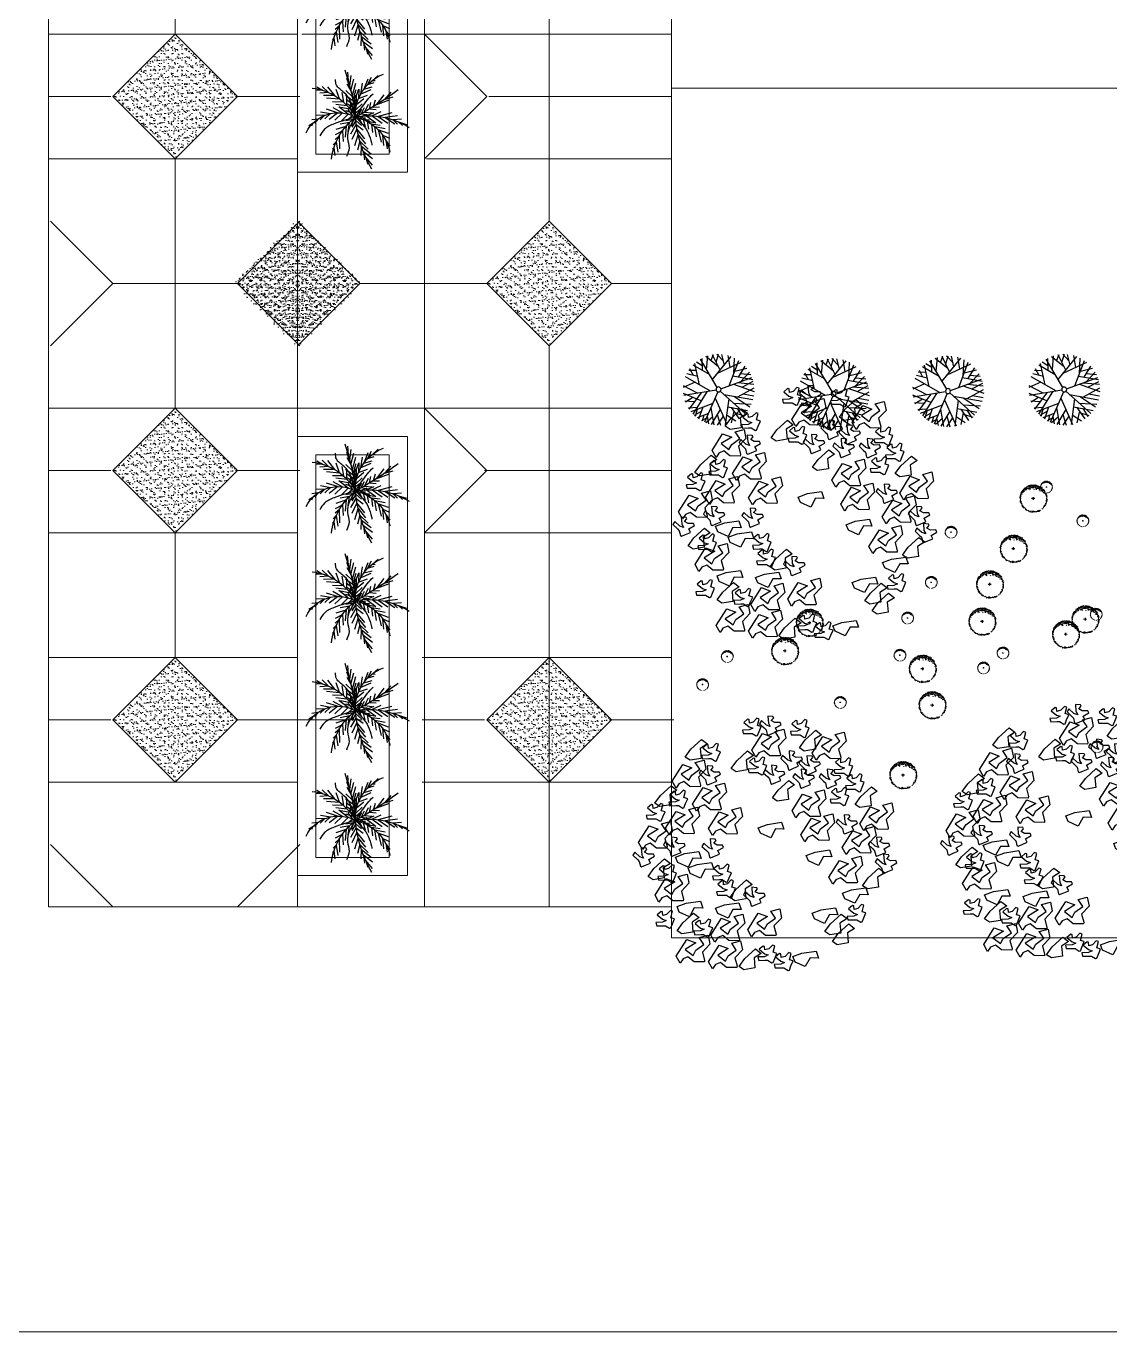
# Model space of a CAD drawing. Header units: millimetres. Extents: x 216896 to 446004, y 63591 to 243769.
# Drawn here: x 337869 to 372649, y 63591 to 105495 of the extents above; entities that cross this region are included whole.
import ezdxf

# ---------------------------------------------------------------- set-up
doc = ezdxf.new("R2010")
doc.units = ezdxf.units.MM
doc.layers.add('concr. box', color=250, linetype='Continuous', lineweight=20)
doc.layers.add('green', color=7, linetype='Continuous', true_color=0x45e718)
doc.layers.add('trees', color=7, linetype='Continuous', true_color=0x547000)
doc.layers.add('line pedestr', color=7, linetype='Continuous', lineweight=5, true_color=0x1c1c1c)
doc.layers.add('trees 2', color=7, linetype='Continuous', lineweight=5, true_color=0x91c200)

# ---------------------------------------------------------------- blocks, each defined once
blk = doc.blocks.new('BRANCHO1', base_point=(16.66, 36.12))
for p, q in [((16.573, 36.1498), (16.6363, 36.2083)), ((16.6707, 36.1837), (16.619, 36.1683)), ((16.619, 36.1683), (16.6449, 36.1344)), ((16.6363, 36.2083), (16.6707, 36.1837)), ((16.6622, 36.1529), (16.7024, 36.1683)), ((16.7283, 36.1621), (16.688, 36.1375)), ((16.7024, 36.1683), (16.6909, 36.2022)), ((16.6909, 36.2022), (16.7311, 36.2022)), ((16.7311, 36.2022), (16.7283, 36.1621)), ((16.5817, 36.1159), (16.573, 36.1498)), ((16.5989, 36.1313), (16.5817, 36.1159)), ((16.6219, 36.1344), (16.5989, 36.1313)), ((16.642, 36.1067), (16.6219, 36.1344)), ((16.6851, 36.0944), (16.642, 36.1067)), ((16.6449, 36.1344), (16.6622, 36.1529)), ((16.688, 36.1005), (16.6851, 36.0944)), ((16.688, 36.1375), (16.688, 36.1005))]:
    blk.add_line(p, q)
blk = doc.blocks.new('BRANCHO2', base_point=(16.83, 36.07))
for p, q in [((16.7826, 36.0972), (16.8244, 36.1012)), ((16.8244, 36.1012), (16.8867, 36.0942)), ((16.7857, 36.0721), (16.7826, 36.0972)), ((16.8235, 36.041), (16.7857, 36.0721)), ((16.8534, 36.0726), (16.8235, 36.041)), ((16.8887, 36.0624), (16.8534, 36.0726)), ((16.8867, 36.0942), (16.8887, 36.0624))]:
    blk.add_line(p, q)
blk = doc.blocks.new('BRANCHO3', base_point=(16.71, 35.96))
for p, q in [((16.6554, 35.9949), (16.6554, 35.9795)), ((16.6841, 35.9887), (16.6554, 35.9949)), ((16.6899, 36.0349), (16.6698, 36.0256)), ((16.6698, 36.0256), (16.687, 36.001)), ((16.7014, 35.9918), (16.6841, 35.9887)), ((16.687, 36.001), (16.7014, 35.9918)), ((16.6956, 36.0318), (16.6899, 36.0349)), ((16.6927, 36.0165), (16.6956, 36.0318)), ((16.71, 36.0165), (16.6927, 36.0165)), ((16.7301, 36.0288), (16.71, 36.0165)), ((16.7243, 35.9979), (16.7387, 36.0226)), ((16.7387, 35.9887), (16.7243, 35.9979)), ((16.7243, 35.9702), (16.7387, 35.9887)), ((16.7387, 36.0226), (16.7301, 36.0288)), ((16.6554, 35.9795), (16.6812, 35.9733)), ((16.6812, 35.9733), (16.6927, 35.9702)), ((16.6927, 35.9702), (16.7071, 35.9548)), ((16.7071, 35.9548), (16.7128, 35.9548)), ((16.7128, 35.9548), (16.7243, 35.9702))]:
    blk.add_line(p, q)
blk = doc.blocks.new('A$C1C0644A9')
at = {"color": 0, "linetype": 'ByBlock', "xscale": 12, "yscale": 12, "zscale": 12}
for name, p in [('BRANCHO3', (1.17, 6.14)), ('BRANCHO3', (-1.23, 5.42)), ('BRANCHO3', (3.57, 5.42)), ('BRANCHO1', (-2.67, 4.58)), ('BRANCHO1', (1.77, 5.06)), ('BRANCHO3', (0.93, 4.1)), ('BRANCHO1', (4.77, 4.1)), ('BRANCHO3', (-3.51, 3.5)), ('BRANCHO1', (-1.95, 3.14)), ('BRANCHO3', (-4.83, 3.14)), ('BRANCHO3', (5.25, 2.9)), ('BRANCHO1', (-5.19, 1.94)), ('BRANCHO1', (-3.63, 2.3)), ('BRANCHO1', (-1.47, 1.7)), ('BRANCHO3', (5.61, 1.94)), ('BRANCHO1', (2.97, 1.46)), ('BRANCHO3', (4.65, 1.46)), ('BRANCHO2', (0.57, 1.1)), ('BRANCHO3', (-5.07, -0.1)), ('BRANCHO2', (-3.99, 0.74)), ('BRANCHO1', (3.09, 0.14)), ('BRANCHO1', (6.21, -0.1)), ('BRANCHO1', (-5.07, -0.94)), ('BRANCHO2', (-3.51, 0.02)), ('BRANCHO3', (-2.31, -0.82)), ('BRANCHO2', (2.61, -0.94)), ('BRANCHO1', (5.01, -1.06)), ('BRANCHO3', (-2.31, -1.66)), ('BRANCHO1', (3.93, -2.38)), ('BRANCHO3', (-5.79, -2.38)), ('BRANCHO2', (-4.59, -1.78)), ('BRANCHO2', (-2.67, -2.38)), ('BRANCHO3', (-3.99, -3.34)), ('BRANCHO1', (-2.79, -3.7)), ('BRANCHO1', (-4.83, -4.3)), ('BRANCHO1', (-0.87, -3.94)), ('BRANCHO2', (3.93, -3.34)), ('BRANCHO1', (-3.27, -5.02)), ('BRANCHO2', (2.13, -3.94)), ('BRANCHO3', (3.93, -4.66)), ('BRANCHO3', (-1.11, -5.5)), ('BRANCHO3', (-0.39, -6.1)), ('BRANCHO2', (0.57, -5.86))]:
    blk.add_blockref(name, p, dxfattribs=at)
for name, p, rotation in [('BRANCHO3', (1.77, 6.02), 315.0000000000102), ('BRANCHO2', (-2.07, 6.02), 33.69006752598449), ('BRANCHO2', (0.09, 4.82), 33.69006752598449), ('BRANCHO2', (3.81, 4.94), 33.69006752598449), ('BRANCHO2', (-4.23, 4.1), 33.69006752598449), ('BRANCHO3', (-1.95, 4.34), 315.0000000000102), ('BRANCHO3', (2.37, 3.98), 315.0000000000102), ('BRANCHO3', (1.29, 3.5), 315.0000000000102), ('BRANCHO3', (3.21, 3.5), 315.0000000000102), ('BRANCHO2', (1.77, 2.78), 33.69006752598449), ('BRANCHO3', (2.73, 2.9), 315.0000000000102), ('BRANCHO3', (4.05, 2.54), 315.0000000000102), ('BRANCHO3', (-6.39, 1.1), 315.0000000000102), ('BRANCHO3', (-4.71, 1.22), 315.0000000000102), ('BRANCHO3', (-2.79, 0.62), 315.0000000000102), ('BRANCHO2', (5.85, 1.34), 33.69006752598449), ('BRANCHO2', (-5.55, 0.5), 33.69006752598449), ('BRANCHO3', (4.29, 0.02), 315.0000000000102), ('BRANCHO3', (5.61, -1.54), 315.0000000000102), ('BRANCHO2', (-1.71, -1.66), 33.69006752598449), ('BRANCHO3', (-1.35, -2.38), 315.0000000000102), ('BRANCHO2', (-4.83, -2.62), 33.69006752598449), ('BRANCHO3', (5.73, -2.5), 315.0000000000102), ('BRANCHO2', (5.13, -2.86), 33.69006752598449), ('BRANCHO2', (2.61, -4.66), 33.69006752598449), ('BRANCHO2', (-2.19, -5.26), 33.69006752598449), ('BRANCHO2', (2.85, -5.26), 33.69006752598449)]:
    blk.add_blockref(name, p, dxfattribs=dict(at, rotation=rotation))
blk = doc.blocks.new('PALM')
for points in [[(0.673, 1.652), (0.319, 1.381), (0.356, 1.702)], [(0.671, 1.912), (0.412, 1.592), (0.48, 1.862)], [(-0.814, 1.528), (-0.853, 1.213), (-0.918, 1.278)], [(-0.891, 1.097), (-0.764, 0.976), (-0.708, 1.396)], [(-0.627, 1.261), (-0.64, 0.73), (-0.814, 0.884)], [(-0.029, 1.129), (0.104, 0.699), (0.404, 1.057)], [(0.507, 1.274), (0.171, 0.954), (0.084, 1.315)], [(0.226, 1.525), (0.235, 1.156), (0.619, 1.454)], [(1.13, 1.126), (1.081, 0.719), (1.355, 0.836)], [(1.375, 1.152), (1.202, 0.917), (1.253, 1.263)], [(-0.8, 0.692), (-0.521, 0.544), (-0.493, 0.967)], [(-0.768, 0.477), (-0.372, 0.352), (-0.408, 0.794)], [(-0.292, 0.588), (-0.242, 0.212), (-0.614, 0.282)], [(-0.185, 0.659), (0.03, 0.296), (0.31, 0.503)], [(0.368, 0.866), (0.057, 0.47), (-0.143, 0.894)], [(0.98, 0.328), (0.642, 0.281), (0.673, 0.608)], [(0.84, 0.779), (0.765, 0.375), (1.174, 0.453)], [(1.308, 0.655), (0.901, 0.502), (1.018, 0.992)], [(-1.855, 0.331), (-1.676, 0.223), (-1.743, 0.355)], [(-1.735, 0.098), (-1.478, 0.063), (-1.624, 0.24)], [(-1.581, -0.088), (-1.217, -0.075), (-1.401, 0.104)], [(-1.39, -0.217), (-0.99, -0.144), (-1.212, 0.071)], [(-1.045, 0.081), (-0.721, -0.176), (-1.156, -0.311)], [(-0.895, -0.38), (-0.512, -0.166), (-0.818, 0.12)], [(-0.571, 0.158), (-0.29, -0.12), (-0.659, -0.406)], [(-0.38, 0.137), (-0.097, 0.078), (-0.165, 0.347)], [(-0.31, -0.301), (-0.118, -0.058), (-0.301, 0.103)], [(0.234, 0.326), (0.011, 0.128), (-0.145, 0.392)], [(0.393, 0.037), (0.143, 0.038), (0.238, 0.24)], [(0.449, -0.112), (0.198, -0.009), (0.579, 0.182)], [(0.559, 0.121), (0.3, 0.094), (0.378, 0.366)], [(0.725, -0.168), (0.443, -0.049), (0.809, 0.22)], [(0.749, 0.222), (0.465, 0.172), (0.512, 0.473)], [(1.003, -0.207), (0.666, -0.048), (1.063, 0.235)], [(1.445, -0.17), (0.906, -0.028), (1.281, 0.238)], [(1.675, -0.049), (1.174, 0.017), (1.563, 0.263)], [(1.83, 0.081), (1.503, 0.108), (1.667, 0.282)], [(2.037, 0.301), (1.729, 0.196), (1.871, 0.331)], [(-0.778, -0.521), (-0.342, -0.468), (-0.345, -0.803)], [(-0.192, -0.602), (-0.206, -0.311), (-0.578, -0.387)], [(-0.402, -0.269), (-0.103, -0.166), (-0.103, -0.432)], [(-0.375, -0.71), (-0.071, -0.491), (0.001, -0.879)], [(-0.312, -0.529), (-0.048, -0.351), (-0.007, -0.702)], [(-0.252, -0.413), (-0.039, -0.194), (0.021, -0.472)], [(0.221, -0.325), (-0.002, -0.162), (-0.035, -0.46)], [(0.259, -0.529), (0.008, -0.286), (-0.017, -0.621)], [(0.336, -0.732), (0.044, -0.493), (0.044, -0.877)], [(0.234, -0.303), (0.104, -0.056), (0.291, -0.022)], [(0.486, -0.081), (0.226, -0.123), (0.36, -0.384)], [(0.508, -0.497), (0.363, -0.2), (0.657, -0.17)], [(0.816, -0.292), (0.556, -0.313), (0.615, -0.576)], [(0.776, -0.673), (0.702, -0.401), (0.96, -0.406)], [(1.334, -0.671), (0.838, -0.485), (1.138, -0.89)], [(-1.319, -1.222), (-1.074, -0.98), (-1.417, -0.949)], [(-1.118, -1.209), (-0.833, -0.857), (-1.274, -0.854)], [(-1.154, -0.773), (-0.634, -0.725), (-0.763, -1.105)], [(-0.549, -0.982), (-0.479, -0.6), (-0.91, -0.61)], [(-0.392, -0.876), (-0.101, -0.659), (0.029, -1.102)], [(-0.378, -1.054), (-0.133, -0.817), (0.012, -1.353)], [(0.044, -0.877), (0.134, -1.117), (0.124, -0.744), (0.471, -0.871)], [(0.616, -1.092), (0.207, -0.919), (0.279, -1.347)], [(1.41, -0.988), (1.151, -0.707), (1.499, -0.81)], [(-1.535, -1.201), (-1.309, -1.067), (-1.578, -1.057)], [(-0.18, -1.651), (-0.234, -1.246), (-0.35, -1.53)], [(-0.345, -1.328), (-0.186, -1.052), (-0.064, -1.508)], [(-0.324, -1.79), (-0.289, -1.445)], [(0.488, -1.514), (0.329, -1.11), (0.657, -1.199)], [(0.725, -1.363), (0.477, -1.287), (0.637, -1.586)], [(0.897, -1.662), (0.67, -1.458), (0.781, -1.451)]]:
    blk.add_lwpolyline(points)
for centre, radius, start, end in [((1.508, 1.967), 2.478, 186.8007, 232.5313), ((4.73, -0.354), 4.743, 149.2725, 175.7189), ((-0.384, 1.75), 1.791, 282.3691, 348.2759), ((-0.687, 1.247), 1.424, 206.1678, 298.8527), ((0.545, 2.922), 2.972, 259.4397, 302.1776), ((-1.973, 1.085), 2.252, 276.4241, 331.1994), ((-8.885, 1.027), 8.944, 341.0229, 353.4051), ((1.711, -0.097), 1.714, 176.7505, 249.5716), ((-7.944, -14.345), 16.398, 53.9971, 61.0215)]:
    blk.add_arc(centre, radius, start, end)
for points in [[(0, 0), (-0.315, 0.847), (-0.257, 1.222), (-0.361, 1.564)], [(0, 0), (0.508, 0.628), (0.636, 1.027), (0.656, 1.111)], [(0, 0), (-0.845, 0.266), (-1.235, 0.484), (-1.416, 0.741)], [(0, 0), (-0.459, -0.984), (-0.757, -1.275), (-0.798, -1.501)], [(0, 0), (0.483, -0.69), (0.697, -0.928)]]:
    blk.add_spline(points, degree=3)
blk = doc.blocks.new('planta4')
at = {"layer": 'concr. box'}
for p, q in [((3.648, 13.614), (2.736, 10.211)), ((7.052, 12.702), (3.648, 13.614)), ((4.063, 12.895), (0.719, 0.415)), ((4.063, 12.895), (3.455, 10.626)), ((4.063, 12.895), (6.332, 12.287)), ((6.14, 9.299), (7.052, 12.702)), ((2.988, -0.193), (6.332, 12.287)), ((5.724, 10.018), (6.332, 12.287)), ((2.736, 10.211), (1.824, 6.807)), ((5.228, 5.895), (6.14, 9.299)), ((1.824, 6.807), (0.912, 3.404)), ((4.316, 2.492), (5.228, 5.895)), ((0.912, 3.404), (0, 0)), ((3.404, -0.912), (4.316, 2.492)), ((0, 0), (3.404, -0.912)), ((0.719, 0.415), (2.988, -0.193))]:
    blk.add_line(p, q, dxfattribs=at)
at = {"color": 0, "xscale": -0.8075124294537451, "yscale": 0.807512429455528, "zscale": 0.8075124294476533, "rotation": 164.9999999997417}
for p in [(4.987, 11.441), (4.075, 8.038), (3.163, 4.634), (2.251, 1.23)]:
    blk.add_blockref('PALM', p, dxfattribs=at)
blk = doc.blocks.new('A$C19F01AD3')
at = {"color": 0}
for p, q in [((-0.423, 0.202), (-0.625, 0.705)), ((-0.053, 0.401), (-0.557, 0.761)), ((-0.281, 0.137), (-0.489, 0.808)), ((-0.292, 0.682), (-0.444, 0.833)), ((-0.41, 0.656), (-0.413, 0.85)), ((-0.095, 0.686), (-0.355, 0.876)), ((-0.284, 0.566), (-0.306, 0.895)), ((-0.115, 0.82), (-0.22, 0.92)), ((-0.199, 0.762), (-0.197, 0.926)), ((-0.003, 0.066), (-0.132, 0.938)), ((-0.108, 0.772), (-0.021, 0.947)), ((0.036, 0.751), (-0.094, 0.942)), ((-0.071, 0.523), (0.125, 0.94)), ((-0.03, 0.247), (0.451, 0.836)), ((0.181, 0.505), (0.055, 0.946)), ((0.139, 0.654), (0.295, 0.902)), ((0.301, 0.652), (0.208, 0.926)), ((0.327, 0.171), (0.415, 0.854)), ((0.537, 0.448), (0.555, 0.771)), ((-0.365, 0.409), (-0.874, 0.342)), ((-0.056, 0.034), (-0.851, 0.397)), ((-0.537, 0.486), (-0.78, 0.526)), ((-0.603, 0.378), (-0.762, 0.551)), ((-0.427, 0.608), (-0.645, 0.687)), ((0.057, 0.032), (0.844, 0.436)), ((0.354, 0.378), (0.885, 0.344)), ((0.381, 0.592), (0.656, 0.688)), ((0.447, 0.372), (0.728, 0.611)), ((0.581, 0.486), (0.812, 0.493)), ((0.61, 0.361), (0.792, 0.525)), ((-0.191, 0.096), (-0.93, -0.097)), ((-0.514, 0.243), (-0.925, 0.146)), ((-0.649, -0.024), (-0.917, 0.192)), ((-0.519, 0.01), (-0.785, -0.504)), ((0.172, 0.091), (0.947, 0.026)), ((0.438, 0.069), (0.92, 0.232)), ((0.481, 0.25), (0.935, 0.157)), ((0.542, 0.06), (0.9, -0.29)), ((-0.623, -0.191), (-0.916, -0.185)), ((-0.695, -0.33), (-0.891, -0.28)), ((-0.739, -0.188), (-0.874, -0.33)), ((-0.33, -0.318), (-0.818, -0.45)), ((-0.048, -0.045), (-0.672, -0.648)), ((-0.222, -0.214), (0.101, -0.931)), ((0.058, -0.031), (0.774, -0.539)), ((0.25, -0.167), (0.318, -0.882)), ((0.351, -0.239), (0.926, -0.196)), ((0.447, -0.307), (0.864, -0.381)), ((0.592, -0.221), (0.832, -0.446)), ((0.66, -0.055), (0.944, -0.08)), ((-0.579, -0.491), (-0.753, -0.551)), ((-0.544, -0.376), (-0.636, -0.683)), ((-0.158, -0.58), (-0.551, -0.753)), ((-0.44, -0.424), (-0.504, -0.786)), ((-0.393, -0.684), (-0.371, -0.857)), ((-0.092, -0.504), (-0.391, -0.848)), ((-0.245, -0.681), (-0.239, -0.903)), ((-0.018, -0.666), (-0.154, -0.922)), ((-0.135, -0.408), (0.394, -0.852)), ((0.148, -0.645), (0.016, -0.936)), ((0.282, -0.506), (0.196, -0.916)), ((0.276, -0.444), (0.808, -0.487)), ((0.289, -0.582), (0.583, -0.738)), ((0.426, -0.456), (0.522, -0.782)), ((0.458, -0.563), (0.724, -0.603)), ((0.513, -0.354), (0.675, -0.657)), ((-0.066, -0.756), (-0.281, -0.891))]:
    blk.add_line(p, q, dxfattribs=at)
blk.add_circle((0, 0), 0.0659, dxfattribs=at)
blk = doc.blocks.new('arbor2')
at = {"color": 0}
for p, q in [((-0.134, 0.423), (-0.115, 0.394)), ((-0.086, 0.409), (-0.092, 0.437)), ((-0.034, 0.436), (-0.053, 0.401)), ((-0.011, 0.412), (-0.013, 0.433)), ((-0.003, 0.444), (0.017, 0.422)), ((0.035, 0.449), (0.017, 0.426)), ((0.062, 0.439), (0.046, 0.421)), ((0.093, 0.45), (0.074, 0.424)), ((0.088, 0.422), (0.079, 0.391)), ((0.128, 0.421), (0.119, 0.39)), ((-0.442, -0.007), (-0.42, 0.012)), ((-0.441, 0.035), (-0.407, 0.041)), ((-0.397, 0.036), (-0.438, 0.051)), ((-0.41, 0.074), (-0.437, 0.079)), ((-0.437, 0.02), (-0.411, 0.004)), ((-0.386, 0.098), (-0.426, 0.102)), ((-0.398, 0.112), (-0.417, 0.129)), ((-0.41, 0.164), (-0.383, 0.173)), ((-0.384, 0.144), (-0.404, 0.15)), ((-0.395, 0.187), (-0.378, 0.162)), ((-0.394, 0.202), (-0.36, 0.195)), ((-0.352, 0.187), (-0.385, 0.215)), ((-0.35, 0.226), (-0.373, 0.241)), ((-0.319, 0.239), (-0.354, 0.259)), ((-0.325, 0.257), (-0.335, 0.279)), ((-0.316, 0.309), (-0.287, 0.308)), ((-0.299, 0.281), (-0.315, 0.294)), ((-0.293, 0.325), (-0.286, 0.295)), ((-0.286, 0.339), (-0.258, 0.319)), ((-0.253, 0.308), (-0.272, 0.347)), ((-0.236, 0.344), (-0.252, 0.367)), ((-0.202, 0.344), (-0.227, 0.376)), ((-0.201, 0.363), (-0.202, 0.388)), ((-0.168, 0.375), (-0.178, 0.394)), ((-0.146, 0.414), (-0.151, 0.384)), ((0.039, -0.009), (-0.056, 0.013)), ((0.01, 0.036), (-0.012, -0.045)), ((0.057, 0.408), (0.066, 0.388)), ((0.094, 0.399), (0.085, 0.38)), ((0.116, 0.401), (0.133, 0.419)), ((0.151, 0.41), (0.143, 0.382)), ((0.18, 0.409), (0.171, 0.388)), ((0.186, 0.379), (0.202, 0.363)), ((0.206, 0.396), (0.199, 0.362)), ((0.224, 0.383), (0.222, 0.362)), ((0.251, 0.376), (0.238, 0.353)), ((0.269, 0.364), (0.247, 0.334)), ((0.256, 0.344), (0.247, 0.321)), ((0.264, 0.361), (0.276, 0.322)), ((0.285, 0.301), (0.298, 0.317)), ((0.296, 0.348), (0.302, 0.321)), ((0.314, 0.318), (0.312, 0.289)), ((0.348, 0.238), (0.371, 0.254)), ((0.367, 0.203), (0.392, 0.204)), ((0.38, 0.17), (0.398, 0.18)), ((0.387, 0.117), (0.431, 0.12)), ((0.418, 0.148), (0.388, 0.153)), ((0.428, 0.136), (0.398, 0.118)), ((0.412, 0.175), (0.399, 0.148)), ((0.401, 0.057), (0.44, 0.068)), ((0.413, 0.088), (0.441, 0.094)), ((0.416, 0.013), (0.437, 0.015)), ((0.417, 0.049), (0.441, 0.04)), ((0.448, 0.005), (0.427, -0.015)), ((-0.411, -0.051), (-0.434, -0.042)), ((-0.407, -0.09), (-0.434, -0.096)), ((-0.394, -0.059), (-0.433, -0.07)), ((-0.41, -0.015), (-0.431, -0.017)), ((-0.38, -0.119), (-0.424, -0.122)), ((-0.421, -0.138), (-0.392, -0.12)), ((-0.385, -0.032), (-0.412, -0.05)), ((-0.412, -0.15), (-0.381, -0.155)), ((-0.406, -0.177), (-0.393, -0.151)), ((-0.37, -0.089), (-0.397, -0.106)), ((-0.373, -0.172), (-0.391, -0.182)), ((-0.36, -0.205), (-0.385, -0.206)), ((-0.353, -0.121), (-0.38, -0.139)), ((-0.342, -0.207), (-0.374, -0.232)), ((-0.342, -0.24), (-0.365, -0.256)), ((-0.333, -0.145), (-0.36, -0.163)), ((-0.36, -0.163), (-0.359, -0.185)), ((-0.306, -0.257), (-0.345, -0.276)), ((-0.312, -0.219), (-0.339, -0.237)), ((-0.336, -0.29), (-0.317, -0.262)), ((-0.328, -0.181), (-0.326, -0.203)), ((-0.323, -0.297), (-0.293, -0.29)), ((-0.319, -0.269), (-0.301, -0.298)), ((-0.307, -0.32), (-0.306, -0.291)), ((-0.275, -0.22), (-0.302, -0.237)), ((-0.299, -0.198), (-0.297, -0.22)), ((-0.269, -0.252), (-0.296, -0.27)), ((-0.279, -0.303), (-0.292, -0.319)), ((-0.271, -0.283), (-0.278, -0.256)), ((-0.254, -0.329), (-0.277, -0.339)), ((-0.258, -0.28), (-0.256, -0.302)), ((-0.237, -0.323), (-0.257, -0.358)), ((-0.226, -0.301), (-0.241, -0.316)), ((-0.204, -0.344), (-0.24, -0.353)), ((-0.224, -0.354), (-0.239, -0.378)), ((-0.209, -0.253), (-0.236, -0.27)), ((-0.21, -0.324), (-0.234, -0.333)), ((-0.232, -0.28), (-0.223, -0.256)), ((-0.184, -0.356), (-0.213, -0.389)), ((-0.174, -0.275), (-0.2, -0.289)), ((-0.2, -0.398), (-0.192, -0.364)), ((-0.197, -0.28), (-0.199, -0.26)), ((-0.197, -0.29), (-0.195, -0.312)), ((-0.188, -0.248), (-0.169, -0.27)), ((-0.187, -0.352), (-0.182, -0.372)), ((-0.169, -0.31), (-0.186, -0.334)), ((-0.185, -0.4), (-0.16, -0.382)), ((-0.162, -0.415), (-0.171, -0.387)), ((-0.142, -0.321), (-0.158, -0.338)), ((-0.142, -0.388), (-0.148, -0.408)), ((-0.146, -0.351), (-0.137, -0.372)), ((-0.11, -0.309), (-0.13, -0.335)), ((-0.109, -0.403), (-0.127, -0.421)), ((-0.115, -0.337), (-0.125, -0.368)), ((-0.109, -0.36), (-0.118, -0.379)), ((-0.086, -0.376), (-0.106, -0.393)), ((-0.074, -0.393), (-0.105, -0.414)), ((-0.096, -0.391), (-0.1, -0.431)), ((-0.07, -0.318), (-0.089, -0.34)), ((-0.075, -0.339), (-0.084, -0.369)), ((-0.072, -0.414), (-0.076, -0.442)), ((-0.07, -0.292), (-0.053, -0.274)), ((-0.052, -0.349), (-0.061, -0.377)), ((-0.056, -0.395), (-0.043, -0.412)), ((-0.034, -0.401), (-0.048, -0.442)), ((-0.033, -0.446), (-0.038, -0.412)), ((-0.024, -0.35), (-0.032, -0.372)), ((-0.018, -0.441), (-0.002, -0.415)), ((-0.017, -0.38), (-0.002, -0.396)), ((0.002, -0.328), (-0.007, -0.359)), ((0.021, -0.297), (0.013, -0.33)), ((0.017, -0.414), (0.02, -0.435)), ((0.021, -0.376), (0.018, -0.397)), ((0.043, -0.322), (0.032, -0.35)), ((0.048, -0.383), (0.034, -0.406)), ((0.065, -0.395), (0.043, -0.425)), ((0.053, -0.415), (0.044, -0.439)), ((0.061, -0.399), (0.072, -0.437)), ((0.07, -0.346), (0.072, -0.375)), ((0.075, -0.366), (0.098, -0.355)), ((0.083, -0.39), (0.1, -0.402)), ((0.092, -0.411), (0.098, -0.439)), ((0.097, -0.337), (0.097, -0.36)), ((0.1, -0.391), (0.113, -0.375)), ((0.114, -0.308), (0.116, -0.34)), ((0.114, -0.363), (0.134, -0.373)), ((0.122, -0.385), (0.124, -0.428)), ((0.14, -0.425), (0.122, -0.396)), ((0.128, -0.375), (0.126, -0.404)), ((0.148, -0.346), (0.153, -0.367)), ((0.151, -0.288), (0.15, -0.318)), ((0.152, -0.416), (0.157, -0.386)), ((0.179, -0.41), (0.153, -0.397)), ((0.176, -0.344), (0.171, -0.37)), ((0.174, -0.377), (0.184, -0.396)), ((0.184, -0.301), (0.196, -0.328)), ((0.196, -0.349), (0.186, -0.384)), ((0.207, -0.283), (0.214, -0.306)), ((0.208, -0.365), (0.208, -0.39)), ((0.209, -0.346), (0.234, -0.378)), ((0.211, -0.338), (0.231, -0.343)), ((0.237, -0.282), (0.244, -0.304)), ((0.242, -0.346), (0.259, -0.369)), ((0.259, -0.31), (0.279, -0.349)), ((0.292, -0.341), (0.264, -0.321)), ((0.275, -0.252), (0.276, -0.274)), ((0.286, -0.267), (0.293, -0.289)), ((0.3, -0.327), (0.293, -0.297)), ((0.305, -0.283), (0.322, -0.296)), ((0.309, -0.248), (0.316, -0.271)), ((0.325, -0.241), (0.36, -0.261)), ((0.331, -0.259), (0.341, -0.282)), ((0.356, -0.228), (0.38, -0.243)), ((0.358, -0.189), (0.391, -0.218)), ((0.4, -0.204), (0.367, -0.197)), ((0.402, -0.189), (0.384, -0.164)), ((0.417, -0.166), (0.389, -0.176)), ((0.39, -0.146), (0.41, -0.152)), ((0.393, -0.1), (0.433, -0.104)), ((0.403, -0.039), (0.444, -0.053)), ((0.405, -0.114), (0.423, -0.131)), ((0.448, -0.037), (0.414, -0.043)), ((0.416, -0.076), (0.444, -0.081)), ((0.443, -0.022), (0.417, -0.006)), ((0.009, -0.446), (-0.01, -0.424))]:
    blk.add_line(p, q, dxfattribs=at)
blk = doc.blocks.new('arber')
at = {"layer": 'trees 2'}
for p, q in [((-0.191, -0.004), (-0.181, 0.005)), ((-0.19, 0.014), (-0.175, 0.017)), ((-0.176, 0.032), (-0.189, 0.034)), ((-0.171, 0.015), (-0.189, 0.021)), ((-0.188, 0.008), (-0.177, 0.001)), ((-0.166, 0.042), (-0.184, 0.044)), ((-0.171, 0.048), (-0.179, 0.056)), ((-0.177, 0.071), (-0.165, 0.075)), ((-0.165, 0.062), (-0.174, 0.065)), ((-0.17, 0.081), (-0.162, 0.07)), ((-0.169, 0.088), (-0.155, 0.085)), ((-0.151, 0.081), (-0.165, 0.094)), ((-0.15, 0.099), (-0.161, 0.105)), ((-0.136, 0.104), (-0.152, 0.113)), ((-0.139, 0.112), (-0.144, 0.122)), ((-0.135, 0.135), (-0.122, 0.135)), ((-0.128, 0.123), (-0.135, 0.129)), ((-0.125, 0.142), (-0.122, 0.129)), ((-0.122, 0.148), (-0.11, 0.139)), ((-0.107, 0.135), (-0.116, 0.152)), ((-0.1, 0.15), (-0.107, 0.161)), ((-0.085, 0.151), (-0.096, 0.164)), ((-0.085, 0.159), (-0.085, 0.17)), ((-0.07, 0.164), (-0.074, 0.172)), ((-0.06, 0.181), (-0.062, 0.168)), ((-0.055, 0.185), (-0.047, 0.173)), ((-0.034, 0.179), (-0.037, 0.191)), ((0.021, -0.005), (-0.021, 0.005)), ((-0.017, 0.181), (-0.013, 0.191)), ((-0.001, 0.18), (-0.002, 0.19)), ((0.008, 0.015), (-0.001, -0.021)), ((0.003, 0.195), (0.011, 0.185)), ((0.055, 0.175), (0.062, 0.183)), ((0.095, 0.173), (0.091, 0.159)), ((0.119, 0.143), (0.129, 0.147)), ((0.129, 0.132), (0.135, 0.139)), ((0.142, 0.139), (0.141, 0.126)), ((0.157, 0.104), (0.167, 0.111)), ((0.165, 0.089), (0.176, 0.089)), ((0.171, 0.074), (0.179, 0.078)), ((0.188, 0.064), (0.174, 0.066)), ((0.174, 0.051), (0.193, 0.052)), ((0.192, 0.059), (0.179, 0.051)), ((0.185, 0.076), (0.18, 0.064)), ((0.18, 0.024), (0.197, 0.029)), ((0.186, 0.038), (0.198, 0.04)), ((0.187, 0.021), (0.198, 0.017)), ((0.187, 0.005), (0.196, 0.006)), ((0.201, 0.001), (0.192, -0.007)), ((-0.177, -0.023), (-0.187, -0.019)), ((-0.17, -0.027), (-0.187, -0.032)), ((-0.175, -0.041), (-0.187, -0.043)), ((-0.177, -0.008), (-0.186, -0.009)), ((-0.164, -0.053), (-0.183, -0.055)), ((-0.181, -0.062), (-0.169, -0.054)), ((-0.165, -0.015), (-0.177, -0.023)), ((-0.177, -0.067), (-0.164, -0.069)), ((-0.175, -0.079), (-0.169, -0.067)), ((-0.159, -0.04), (-0.171, -0.048)), ((-0.16, -0.077), (-0.168, -0.081)), ((-0.155, -0.091), (-0.166, -0.092)), ((-0.151, -0.054), (-0.163, -0.062)), ((-0.147, -0.092), (-0.161, -0.103)), ((-0.147, -0.107), (-0.157, -0.114)), ((-0.143, -0.065), (-0.155, -0.073)), ((-0.155, -0.073), (-0.154, -0.082)), ((-0.131, -0.114), (-0.148, -0.123)), ((-0.133, -0.097), (-0.145, -0.105)), ((-0.144, -0.129), (-0.135, -0.116)), ((-0.14, -0.08), (-0.14, -0.09)), ((-0.138, -0.132), (-0.125, -0.129)), ((-0.131, -0.142), (-0.131, -0.129)), ((-0.117, -0.098), (-0.129, -0.105)), ((-0.128, -0.088), (-0.127, -0.098)), ((-0.114, -0.112), (-0.126, -0.12)), ((-0.119, -0.134), (-0.125, -0.141)), ((-0.108, -0.146), (-0.118, -0.15)), ((-0.109, -0.124), (-0.109, -0.134)), ((-0.1, -0.143), (-0.109, -0.159)), ((-0.096, -0.133), (-0.102, -0.14)), ((-0.086, -0.152), (-0.102, -0.156)), ((-0.095, -0.157), (-0.101, -0.167)), ((-0.088, -0.112), (-0.1, -0.12)), ((-0.088, -0.144), (-0.099, -0.147)), ((-0.077, -0.158), (-0.09, -0.172)), ((-0.073, -0.122), (-0.084, -0.128)), ((-0.084, -0.176), (-0.081, -0.161)), ((-0.083, -0.129), (-0.082, -0.138)), ((-0.079, -0.156), (-0.076, -0.165)), ((-0.07, -0.137), (-0.078, -0.148)), ((-0.077, -0.177), (-0.066, -0.169)), ((-0.067, -0.183), (-0.072, -0.171)), ((-0.059, -0.142), (-0.065, -0.15)), ((-0.059, -0.172), (-0.061, -0.181)), ((-0.06, -0.156), (-0.056, -0.164)), ((-0.045, -0.137), (-0.053, -0.148)), ((-0.044, -0.178), (-0.052, -0.186)), ((-0.047, -0.149), (-0.051, -0.163)), ((-0.044, -0.159), (-0.048, -0.168)), ((-0.034, -0.166), (-0.043, -0.174)), ((-0.029, -0.174), (-0.042, -0.183)), ((-0.038, -0.173), (-0.04, -0.19)), ((-0.027, -0.141), (-0.035, -0.151)), ((-0.029, -0.15), (-0.033, -0.163)), ((-0.028, -0.183), (-0.03, -0.195)), ((-0.019, -0.155), (-0.023, -0.167)), ((-0.021, -0.175), (-0.015, -0.182)), ((-0.011, -0.177), (-0.017, -0.195)), ((-0.011, -0.197), (-0.013, -0.182)), ((-0.007, -0.155), (-0.01, -0.164)), ((-0.004, -0.168), (0.003, -0.175)), ((-0.004, -0.195), (0.003, -0.184)), ((0.008, -0.197), (-0.001, -0.188)), ((0.005, -0.145), (0.001, -0.159)), ((0.011, -0.183), (0.012, -0.192)), ((0.013, -0.166), (0.012, -0.175)), ((0.023, -0.143), (0.018, -0.155)), ((0.025, -0.169), (0.019, -0.179)), ((0.032, -0.175), (0.023, -0.188)), ((0.027, -0.184), (0.023, -0.194)), ((0.031, -0.176), (0.036, -0.193)), ((0.035, -0.153), (0.035, -0.166)), ((0.04, -0.172), (0.048, -0.178)), ((0.044, -0.182), (0.047, -0.194)), ((0.047, -0.149), (0.046, -0.159)), ((0.054, -0.136), (0.055, -0.15)), ((0.054, -0.161), (0.063, -0.165)), ((0.057, -0.17), (0.059, -0.189)), ((0.066, -0.188), (0.057, -0.175)), ((0.069, -0.153), (0.071, -0.162)), ((0.07, -0.128), (0.07, -0.141)), ((0.071, -0.184), (0.073, -0.171)), ((0.083, -0.181), (0.071, -0.176)), ((0.081, -0.152), (0.079, -0.164)), ((0.081, -0.167), (0.085, -0.175)), ((0.085, -0.133), (0.09, -0.145)), ((0.09, -0.154), (0.086, -0.17)), ((0.095, -0.125), (0.098, -0.135)), ((0.095, -0.161), (0.096, -0.172)), ((0.096, -0.153), (0.107, -0.167)), ((0.097, -0.15), (0.106, -0.152)), ((0.108, -0.125), (0.111, -0.135)), ((0.111, -0.153), (0.118, -0.163)), ((0.118, -0.137), (0.126, -0.155)), ((0.132, -0.151), (0.12, -0.142)), ((0.125, -0.112), (0.125, -0.122)), ((0.13, -0.118), (0.133, -0.128)), ((0.136, -0.145), (0.133, -0.132)), ((0.146, -0.138), (0.133, -0.137)), ((0.138, -0.126), (0.145, -0.131)), ((0.14, -0.11), (0.143, -0.12)), ((0.147, -0.107), (0.162, -0.116)), ((0.15, -0.115), (0.154, -0.125)), ((0.161, -0.084), (0.176, -0.097)), ((0.161, -0.101), (0.171, -0.108)), ((0.18, -0.091), (0.165, -0.087)), ((0.181, -0.084), (0.173, -0.073)), ((0.187, -0.074), (0.175, -0.078)), ((0.176, -0.065), (0.184, -0.068)), ((0.177, -0.045), (0.194, -0.047)), ((0.181, -0.018), (0.199, -0.024)), ((0.182, -0.051), (0.19, -0.058)), ((0.201, -0.017), (0.186, -0.02)), ((0.187, -0.034), (0.199, -0.036)), ((0.199, -0.011), (0.188, -0.004))]:
    blk.add_line(p, q, dxfattribs=at)

msp = doc.modelspace()

# ---------------------------------------------------------------- hatches: boundary and pattern name
at = {"layer": 'line pedestr'}
h = msp.add_hatch(dxfattribs=at)
h.set_pattern_fill('AR-SAND', color=256, scale=4.374, angle=178.8086, style=0)
h.set_pattern_definition([(216.3086, (293027.52, 137985.07), (2.54607, -214.1686), [0, -168.8714, 0, -188.8693, 0, -180.53685]), (186.3086, (293027.52, 137985.07), (-203.0981, -309.3833), [0, -91.10167, 0, -152.20645, 0, -58.3273]), (146.3086, (293164.15, 137982.23), (-345.91834, 6.5652), [0, -55.5498, 0, -199.9793, 0, -261.08406]), (136.3086, (293164.15, 137982.23), (-335.9348, -90.544), [0, -27.7749, 0, -131.09753, 0, -149.98446])])
edge = h.paths.add_edge_path()
edge.add_line((342680, 101232), (340651, 103232))
edge.add_line((340651, 103232), (342651, 105232))
edge.add_line((342651, 105232), (344651, 103232))
edge.add_line((344651, 103232), (342651, 101232))
h = msp.add_hatch(dxfattribs=at)
h.set_pattern_fill('AR-SAND', color=256, scale=4.374, angle=178.8086, style=0)
h.set_pattern_definition([(323.6914, (396138.61, 131985.07), (-2.54607, -214.1686), [0, -168.8714, 0, -188.8693, 0, -180.53685]), (353.6914, (396138.6, 131985.07), (203.0981, -309.3833), [0, -91.10167, 0, -152.20645, 0, -58.3273]), (33.6914, (396002, 131982.23), (345.91834, 6.5652), [0, -55.5498, 0, -199.9793, 0, -261.08406]), (43.6914, (396002, 131982.23), (335.9348, -90.544), [0, -27.7749, 0, -131.09753, 0, -149.98446])])
edge = h.paths.add_edge_path()
edge.add_line((346486, 95232), (348515, 97232))
edge.add_line((348515, 97232), (346515, 99232))
edge.add_line((346515, 99232), (344515, 97232))
edge.add_line((344515, 97232), (346515, 95232))
h = msp.add_hatch(dxfattribs=at)
h.set_pattern_fill('AR-SAND', color=256, scale=4.374, angle=178.8086, style=0)
h.set_pattern_definition([(216.3086, (297027.52, 131985.07), (2.54607, -214.1686), [0, -168.8714, 0, -188.8693, 0, -180.53685]), (186.3086, (297027.52, 131985.07), (-203.0981, -309.3833), [0, -91.10167, 0, -152.20645, 0, -58.3273]), (146.3086, (297164.15, 131982.23), (-345.91834, 6.5652), [0, -55.5498, 0, -199.9793, 0, -261.08406]), (136.3086, (297164.15, 131982.23), (-335.9348, -90.544), [0, -27.7749, 0, -131.09753, 0, -149.98446])])
edge = h.paths.add_edge_path()
edge.add_line((346680, 95232), (344651, 97232))
edge.add_line((344651, 97232), (346651, 99232))
edge.add_line((346651, 99232), (348651, 97232))
edge.add_line((348651, 97232), (346651, 95232))
h = msp.add_hatch(dxfattribs=at)
h.set_pattern_fill('AR-SAND', color=256, scale=4.374, angle=178.8086, style=0)
h.set_pattern_definition([(216.3086, (305027.52, 131985.07), (2.54607, -214.1686), [0, -168.8714, 0, -188.8693, 0, -180.53685]), (186.3086, (305027.52, 131985.07), (-203.0981, -309.3833), [0, -91.10167, 0, -152.20645, 0, -58.3273]), (146.3086, (305164.15, 131982.23), (-345.91834, 6.5652), [0, -55.5498, 0, -199.9793, 0, -261.08406]), (136.3086, (305164.15, 131982.23), (-335.9348, -90.544), [0, -27.7749, 0, -131.09753, 0, -149.98446])])
edge = h.paths.add_edge_path()
edge.add_line((354680, 95232), (352651, 97232))
edge.add_line((352651, 97232), (354651, 99232))
edge.add_line((354651, 99232), (356651, 97232))
edge.add_line((356651, 97232), (354651, 95232))
h = msp.add_hatch(dxfattribs=at)
h.set_pattern_fill('AR-SAND', color=256, scale=4.374, angle=178.8086, style=0)
h.set_pattern_definition([(216.3086, (293027.52, 125985.07), (2.54607, -214.1686), [0, -168.8714, 0, -188.8693, 0, -180.53685]), (186.3086, (293027.52, 125985.07), (-203.0981, -309.3833), [0, -91.10167, 0, -152.20645, 0, -58.3273]), (146.3086, (293164.15, 125982.23), (-345.91834, 6.5652), [0, -55.5498, 0, -199.9793, 0, -261.08406]), (136.3086, (293164.15, 125982.23), (-335.9348, -90.544), [0, -27.7749, 0, -131.09753, 0, -149.98446])])
edge = h.paths.add_edge_path()
edge.add_line((342680, 89232), (340651, 91232))
edge.add_line((340651, 91232), (342651, 93232))
edge.add_line((342651, 93232), (344651, 91232))
edge.add_line((344651, 91232), (342651, 89232))
h = msp.add_hatch(dxfattribs=at)
h.set_pattern_fill('AR-SAND', color=256, scale=4.374, angle=178.8086, style=0)
h.set_pattern_definition([(216.3086, (293027.52, 117985.07), (2.54607, -214.1686), [0, -168.8714, 0, -188.8693, 0, -180.53685]), (186.3086, (293027.52, 117985.07), (-203.0981, -309.3833), [0, -91.10167, 0, -152.20645, 0, -58.3273]), (146.3086, (293164.15, 117982.23), (-345.91834, 6.5652), [0, -55.5498, 0, -199.9793, 0, -261.08406]), (136.3086, (293164.15, 117982.23), (-335.9348, -90.544), [0, -27.7749, 0, -131.09753, 0, -149.98446])])
edge = h.paths.add_edge_path()
edge.add_line((342680, 81232), (340651, 83232))
edge.add_line((340651, 83232), (342651, 85232))
edge.add_line((342651, 85232), (344651, 83232))
edge.add_line((344651, 83232), (342651, 81232))
h = msp.add_hatch(dxfattribs=at)
h.set_pattern_fill('AR-SAND', color=256, scale=4.374, angle=178.8086, style=0)
h.set_pattern_definition([(216.3086, (305027.52, 117985.07), (2.54607, -214.1686), [0, -168.8714, 0, -188.8693, 0, -180.53685]), (186.3086, (305027.52, 117985.07), (-203.0981, -309.3833), [0, -91.10167, 0, -152.20645, 0, -58.3273]), (146.3086, (305164.15, 117982.23), (-345.91834, 6.5652), [0, -55.5498, 0, -199.9793, 0, -261.08406]), (136.3086, (305164.15, 117982.23), (-335.9348, -90.544), [0, -27.7749, 0, -131.09753, 0, -149.98446])])
edge = h.paths.add_edge_path()
edge.add_line((354680, 81232), (352651, 83232))
edge.add_line((352651, 83232), (354651, 85232))
edge.add_line((354651, 85232), (356651, 83232))
edge.add_line((356651, 83232), (354651, 81232))

# ---------------------------------------------------------------- linework, layer by layer
for p, q in [((338583, 157232), (338583, 77232)), ((346583, 157232), (346583, 77232)), ((350651, 125232), (350651, 77232)), ((338583, 117232), (338583, 77232)), ((358583, 76232), (358583, 117170)), ((338583, 113232), (338583, 105232)), ((342651, 113232), (342651, 105232)), ((346583, 113232), (346583, 105232)), ((354651, 107232), (354651, 99232)), ((346583, 105232), (338583, 105232)), ((346583, 105232), (338583, 105232)), ((338583, 105232), (338583, 97232)), ((342651, 105232), (340651, 103232)), ((344651, 103232), (342651, 105232)), ((346583, 105232), (346583, 97232)), ((346719, 105232), (350651, 105232)), ((350651, 105232), (352651, 103232)), ((350651, 105232), (358583, 105232)), ((373290, 103506), (358583, 103503)), ((340583, 103232), (338583, 103232)), ((340651, 103232), (342651, 101232)), ((344651, 103232), (342651, 101232)), ((344583, 103232), (346583, 103232)), ((344651, 103232), (346651, 103232)), ((352651, 103232), (350651, 101232)), ((352719, 103232), (358583, 103232)), ((346583, 101232), (338583, 101232)), ((342651, 101232), (342651, 93232)), ((350719, 101232), (358583, 101232)), ((340651, 97232), (338651, 99232)), ((346651, 99232), (344651, 97232)), ((346583, 99232), (348583, 97232)), ((352651, 97232), (354651, 99232)), ((354651, 99232), (352651, 97232)), ((356651, 97232), (354651, 99232)), ((338583, 97232), (338583, 89232)), ((340651, 97232), (338651, 95232)), ((340651, 97232), (342651, 97232)), ((342651, 97232), (344651, 97232)), ((344651, 97232), (346651, 95232)), ((346583, 97232), (346583, 89232)), ((348583, 97232), (346583, 95232)), ((350651, 97232), (348583, 97232)), ((352651, 97232), (350651, 97232)), ((352651, 97232), (354651, 95232)), ((352651, 97232), (354651, 95232)), ((356651, 97232), (354651, 95232)), ((356651, 97232), (358583, 97232)), ((354651, 95232), (354651, 77232)), ((358583, 93232), (338583, 93232)), ((342651, 93232), (340651, 91232)), ((344651, 91232), (342651, 93232)), ((352651, 91232), (350651, 93232)), ((340583, 91232), (338583, 91232)), ((340651, 91232), (342651, 89232)), ((344651, 91232), (342651, 89232)), ((344583, 91232), (346583, 91232)), ((344651, 91232), (346651, 91232)), ((352651, 91232), (350651, 89232)), ((352583, 91232), (354583, 91232)), ((352651, 91232), (358583, 91232)), ((346583, 89232), (338583, 89232)), ((346583, 89232), (338583, 89232)), ((338583, 89232), (338583, 81232)), ((342651, 89232), (342651, 85232)), ((346583, 89232), (346583, 81232)), ((350651, 89232), (358583, 89232)), ((346583, 85232), (338583, 85232)), ((346583, 85232), (338583, 85232)), ((340651, 85232), (342651, 85232)), ((342651, 85232), (340651, 83232)), ((342651, 85232), (344651, 85232)), ((344651, 85232), (342651, 85232)), ((344651, 83232), (342651, 85232)), ((358583, 85232), (350583, 85232)), ((358583, 85232), (350583, 85232)), ((354651, 85232), (352651, 83232)), ((354651, 85232), (356651, 85232)), ((356651, 85232), (354651, 85232)), ((356651, 83232), (354651, 85232)), ((340583, 83232), (338583, 83232)), ((340651, 83232), (342651, 81232)), ((344651, 83232), (342651, 81232)), ((344583, 83232), (346583, 83232)), ((344651, 83232), (346651, 83232)), ((346651, 83232), (348651, 83232)), ((348651, 83232), (346651, 83232)), ((352583, 83232), (350583, 83232)), ((352651, 83232), (354651, 81232)), ((356651, 83232), (354651, 81232)), ((356583, 83232), (358583, 83232)), ((356651, 83232), (358651, 83232)), ((346583, 81232), (338583, 81232)), ((358583, 81232), (350583, 81232)), ((340651, 77232), (338651, 79232)), ((346651, 79232), (344651, 77232)), ((358583, 77232), (338583, 77232)), ((340651, 77232), (342651, 77232)), ((342651, 77232), (344651, 77232)), ((344651, 77232), (342651, 77232)), ((358583, 76232), (406662, 76232)), ((358583, 76232), (406662, 76232))]:
    msp.add_line(p, q, dxfattribs=at)
msp.add_lwpolyline([(217042, 243769), (446004, 243769), (446004, 63591), (217042, 63591)], close=True, dxfattribs=at)

# ---------------------------------------------------------------- block references
at = {"layer": 'green', "extrusion": (0, 0, -1)}
for name, p, xscale, yscale, zscale, rotation in [('A$C19F01AD3', (-360090, 93835), 1210.070298443618, 1210.070298443618, -1210.070298431063, 194.9999999996861), ('A$C19F01AD3', (-367455, 93781), 1210.070298443618, 1210.070298443618, -1210.070298431063, 194.9999999996861), ('A$C19F01AD3', (-371184, 93834), 1210.070298443618, 1210.070298443618, -1210.070298431063, 194.9999999996861), ('A$C19F01AD3', (-363780, 93697), 1210.070298443618, 1210.070298443618, -1210.070298431063, 194.9999999996861), ('arber', (-370610, 90703), 1000, 1000, -1000, 195.000000000075), ('arbor2', (-370196, 90334), 1000, 1000, -1000, 195.000000000075), ('arber', (-371778, 89619), 1000, 1000, -1000, 195.000000000075), ('arber', (-367547, 89255), 1000, 1000, -1000, 195.000000000075), ('arbor2', (-369561, 88722), 1000, 1000, -1000, 195.000000000075), ('arbor2', (-368801, 87579), 1000, 1000, -1000, 195.000000000075), ('arber', (-366913, 87644), 1000, 1000, -1000, 195.000000000075), ('arbor2', (-363015, 86344), 1000, 1000, -1000, 195.000000000075), ('arbor2', (-368556, 86385), 1000, 1000, -1000, 195.000000000075), ('arbor2', (-371862, 86456), 1000, 1000, -1000, 195.000000000075), ('arber', (-372206, 86618), 1000, 1000, -1000, 195.000000000075), ('arber', (-366153, 86500), 1000, 1000, -1000, 195.000000000075), ('arbor2', (-371238, 85975), 1000, 1000, -1000, 195.000000000075), ('arbor2', (-362223, 85440), 1000, 1000, -1000, 195.000000000075), ('arber', (-360366, 85265), 1000, 1000, -1000, 195.000000000075), ('arber', (-365908, 85306), 1000, 1000, -1000, 195.000000000075), ('arber', (-369214, 85377), 1000, 1000, -1000, 195.000000000075), ('arbor2', (-366642, 84869), 1000, 1000, -1000, 195.000000000075), ('arber', (-368590, 84897), 1000, 1000, -1000, 195.000000000075), ('arber', (-359574, 84362), 1000, 1000, -1000, 195.000000000075), ('arbor2', (-366955, 83699), 1000, 1000, -1000, 195.000000000075), ('arber', (-363993, 83790), 1000, 1000, -1000, 195.000000000075), ('arber', (-372232, 82366), 1000, 1000, -1000, 195.000000000075), ('arbor2', (-366014, 81456), 1000, 1000, -1000, 195.000000000075)]:
    msp.add_blockref(name, p, dxfattribs=dict(at, xscale=xscale, yscale=yscale, zscale=zscale, rotation=rotation))
at = {"layer": 'trees'}
for name, p, xscale, yscale, zscale, rotation in [('planta4', (346583, 100803), 1000, 1000, 1000, 14.99999999998732), ('A$C1C0644A9', (362876, 89535), 615.2234675828582, 615.2234675828582, 615.2234675828582, 14.99999999659651), ('planta4', (346583, 78232), 1000, 1000, 1000, 14.99999999998732), ('A$C1C0644A9', (371462, 79300), 615.2234675828582, 615.2234675828582, 615.2234675828582, 14.99999999659651), ('A$C1C0644A9', (361593, 78922), 615.2234675828582, 615.2234675828582, 615.2234675828582, 14.99999999659651)]:
    msp.add_blockref(name, p, dxfattribs=dict(at, xscale=xscale, yscale=yscale, zscale=zscale, rotation=rotation))

doc.saveas('drawing.dxf')
